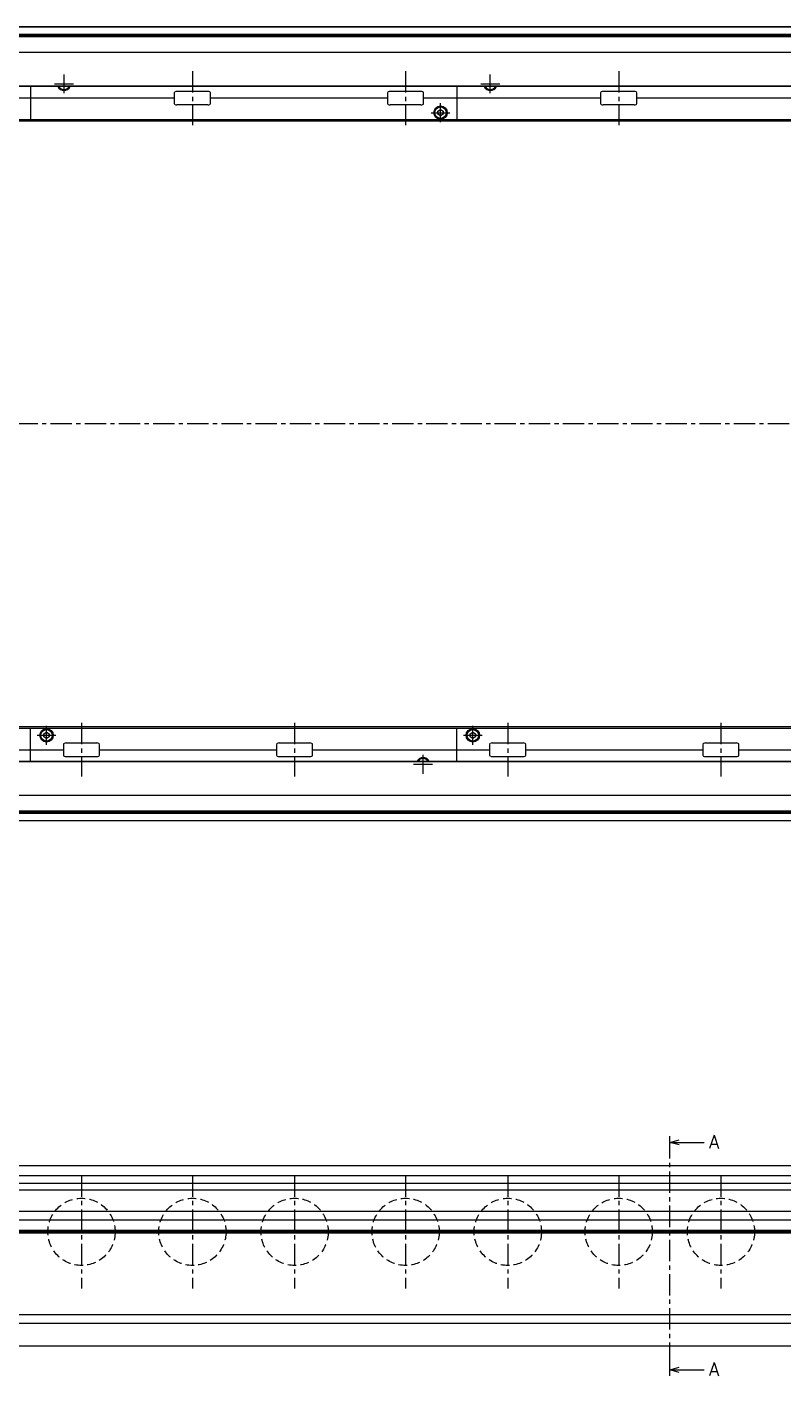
# Model space of a CAD drawing. Extents: x -10 to 3757, y -8 to 1101.
# Drawn here: x 1874 to 2436, y 46 to 1048 of the extents above; entities that cross this region are included whole.
import ezdxf

# ---------------------------------------------------------------- set-up
doc = ezdxf.new("R2010")
doc.units = 0
doc.header["$LTSCALE"] = 0.5
doc.linetypes.add('CENTER', pattern=[50.8, 31.75, -6.35, 6.35, -6.35])
doc.linetypes.add('DASHED', pattern=[19.05, 12.7, -6.35])
for name, color, linetype in [('MSM_CENTER', 1, 'CENTER'), ('MSM_CONTINUOUS', 7, 'CONTINUOUS'), ('MSM_DASHED', 4, 'DASHED'), ('MSM_PART_NUMBER', 7, 'CONTINUOUS')]:
    doc.layers.add(name, color=color, linetype=linetype)
doc.styles.get("Standard").update_dxf_attribs({"font": 'txt.shx', "height": 10, "bigfont": 'bigfont.shx'})

# ---------------------------------------------------------------- blocks, each defined once
blk = doc.blocks.new('*U105')
at = {"layer": 'MSM_PART_NUMBER'}
blk.add_text('A', height=10, dxfattribs=at).set_placement((2381.3, 214.9))
blk = doc.blocks.new('*U106')
at = {"layer": 'MSM_PART_NUMBER'}
blk.add_text('A', height=10, dxfattribs=at).set_placement((2381.3, 45.9))

msp = doc.modelspace()

# ---------------------------------------------------------------- linework, layer by layer
at = {"layer": 'MSM_CENTER'}
for p, q in [((1901.8, 999.2), (1901.8, 1013.2)), ((1997.3, 1015.5), (1997.3, 975.5)), ((2155.8, 1015.5), (2155.8, 975.5)), ((2218.8, 999.2), (2218.8, 1013.2)), ((2314.3, 1015.5), (2314.3, 975.5)), ((1894.8, 1006.2), (1908.8, 1006.2)), ((2211.8, 1006.2), (2225.8, 1006.2)), ((2174.8, 984.7), (2188.8, 984.7)), ((2181.8, 977.7), (2181.8, 991.8)), ((2999.9, 753.4), (359.8, 753.4)), ((1881.8, 522), (1895.8, 522)), ((1888.8, 515), (1888.8, 529)), ((1914.8, 531.3), (1914.8, 491.3)), ((2073.3, 531.3), (2073.3, 491.3)), ((2198.8, 522), (2212.8, 522)), ((2205.8, 515), (2205.8, 529)), ((2231.8, 531.3), (2231.8, 491.3)), ((2390.3, 531.3), (2390.3, 491.3)), ((2168.8, 493.5), (2168.8, 507.5)), ((2161.8, 500.5), (2175.8, 500.5)), ((2352.3, 55), (2352.3, 215)), ((1914.8, 195), (1914.8, 111)), ((1997.3, 195), (1997.3, 111)), ((2073.3, 195), (2073.3, 111)), ((2155.8, 195), (2155.8, 111)), ((2231.8, 195), (2231.8, 111)), ((2314.3, 195), (2314.3, 111)), ((2390.3, 195), (2390.3, 111)), ((367.3, 153), (2990.3, 153))]:
    msp.add_line(p, q, dxfattribs=at)
at = {"layer": 'MSM_CONTINUOUS'}
for p, q in [((2989.9, 1048.4), (370.7, 1048.4)), ((2988.3, 1048.3), (372.3, 1048.3)), ((2963.6, 1042.9), (396.9, 1042.9)), ((2963.6, 1041.2), (396.9, 1041.2)), ((2963.5, 1042), (397, 1042)), ((2988.3, 1029.5), (372.3, 1029.5)), ((2988.3, 1004.1), (372.3, 1004.1)), ((2988.3, 1004.5), (422.3, 1004.5)), ((1876.8, 1004.1), (1876.8, 979.4)), ((1901.8, 1003.9), (1901.4, 1004.1)), ((1902.1, 1004.1), (1901.8, 1003.9)), ((2193.8, 1004.1), (2193.8, 979.4)), ((2218.8, 1003.9), (2218.4, 1004.1)), ((2219.1, 1004.1), (2218.8, 1003.9)), ((1983.8, 995.5), (1852.2, 995.5)), ((1983.8, 999.5), (1983.8, 991.5)), ((2008.7, 1000.5), (1985.8, 1000.5)), ((2010.7, 991.5), (2010.7, 999.5)), ((2142.3, 995.5), (2010.7, 995.5)), ((2142.3, 999.5), (2142.3, 991.5)), ((2167.2, 1000.5), (2144.3, 1000.5)), ((2169.2, 991.5), (2169.2, 999.5)), ((2300.8, 995.5), (2169.2, 995.5)), ((2300.8, 999.5), (2300.8, 991.5)), ((2325.7, 1000.5), (2302.8, 1000.5)), ((2327.7, 991.5), (2327.7, 999.5)), ((2459.3, 995.5), (2327.7, 995.5)), ((2008.7, 990.5), (1985.8, 990.5)), ((2167.2, 990.5), (2144.3, 990.5)), ((2179.8, 985.9), (2181.8, 987.1)), ((2179.8, 983.6), (2179.8, 985.9)), ((2181.8, 982.4), (2179.8, 983.6)), ((2181.8, 987.1), (2183.8, 985.9)), ((2183.8, 983.6), (2181.8, 982.4)), ((2183.8, 985.9), (2183.8, 983.6)), ((2325.7, 990.5), (2302.8, 990.5)), ((2986.3, 979.4), (450.3, 979.4)), ((2989.9, 978.4), (450.3, 978.4)), ((2989.9, 528.4), (450.3, 528.4)), ((450.3, 527.4), (2986.3, 527.4)), ((1876.8, 502.6), (1876.8, 527.4)), ((1886.8, 523.2), (1888.8, 524.4)), ((1886.8, 520.9), (1886.8, 523.2)), ((1888.8, 524.4), (1890.8, 523.2)), ((1890.8, 523.2), (1890.8, 520.9)), ((2193.8, 502.6), (2193.8, 527.4)), ((2203.8, 523.2), (2205.8, 524.4)), ((2203.8, 520.9), (2203.8, 523.2)), ((2205.8, 524.4), (2207.8, 523.2)), ((2207.8, 523.2), (2207.8, 520.9)), ((1769.7, 511.3), (1901.3, 511.3)), ((1888.8, 519.7), (1886.8, 520.9)), ((1890.8, 520.9), (1888.8, 519.7)), ((1901.3, 515.3), (1901.3, 507.3)), ((1903.3, 516.3), (1926.2, 516.3)), ((1928.2, 507.3), (1928.2, 515.3)), ((1928.2, 511.3), (2059.8, 511.3)), ((2059.8, 515.3), (2059.8, 507.3)), ((2061.8, 516.3), (2084.7, 516.3)), ((2086.7, 507.3), (2086.7, 515.3)), ((2086.7, 511.3), (2218.3, 511.3)), ((2205.8, 519.7), (2203.8, 520.9)), ((2207.8, 520.9), (2205.8, 519.7)), ((2218.3, 515.3), (2218.3, 507.3)), ((2220.3, 516.3), (2243.2, 516.3)), ((2245.2, 507.3), (2245.2, 515.3)), ((2245.2, 511.3), (2376.8, 511.3)), ((2376.8, 515.3), (2376.8, 507.3)), ((2378.8, 516.3), (2401.7, 516.3)), ((2403.7, 507.3), (2403.7, 515.3)), ((2403.7, 511.3), (2535.3, 511.3)), ((2988.3, 502.6), (372.3, 502.6)), ((2988.3, 502.2), (422.3, 502.2)), ((1903.3, 506.3), (1926.2, 506.3)), ((2061.8, 506.3), (2084.7, 506.3)), ((2168.4, 502.6), (2168.8, 502.9)), ((2168.8, 502.9), (2169.1, 502.6)), ((2220.3, 506.3), (2243.2, 506.3)), ((2378.8, 506.3), (2401.7, 506.3)), ((2988.3, 477.2), (372.3, 477.2)), ((2963.6, 465.6), (396.9, 465.6)), ((2963.6, 463.9), (396.9, 463.9)), ((2963.5, 464.7), (397, 464.7)), ((2989.9, 458.4), (370.7, 458.4)), ((2988.3, 458.4), (372.3, 458.4)), ((2352.3, 215), (2352.3, 224)), ((2352.3, 219.5), (2359.3, 221.4)), ((2352.3, 219.5), (2377.9, 219.5)), ((2359.3, 217.6), (2352.3, 219.5)), ((2988.3, 202), (372.3, 202)), ((2988.3, 194.6), (674.4, 194.6)), ((2872.3, 189), (676.7, 189)), ((2872.3, 184), (678.7, 184)), ((2772.3, 168.2), (667.3, 168.2)), ((2772.3, 161.8), (682.3, 161.8)), ((2772.3, 153.9), (682.3, 153.9)), ((2772.3, 153), (682.3, 153)), ((2772.3, 152.1), (682.3, 152.1)), ((2772.3, 91.3), (682.3, 91.3)), ((2772.3, 84.8), (679.8, 84.8)), ((2989.9, 68), (472.3, 68)), ((2352.3, 46), (2352.3, 55)), ((2352.3, 50.5), (2359.3, 52.4)), ((2359.3, 48.6), (2352.3, 50.5)), ((2352.3, 50.5), (2377.9, 50.5))]:
    msp.add_line(p, q, dxfattribs=at)
for centre, radius in [((2181.8, 984.7), 5), ((2181.8, 984.7), 4.25), ((1888.8, 522), 5), ((1888.8, 522), 4.25), ((2205.8, 522), 5), ((2205.8, 522), 4.25)]:
    msp.add_circle(centre, radius, dxfattribs=at)
for centre, radius, start, end in [((1901.8, 1006.2), 5, 204.8346, 335.1654), ((1901.8, 1006.2), 4.25, 209.6116, 330.3884), ((2218.8, 1006.2), 5, 204.8346, 335.1654), ((2218.8, 1006.2), 4.25, 209.6116, 330.3884), ((1984.7, 999.4), 0.882, 115.5328, 172.1027), ((1985.8, 997.1), 3.41, 89.6687, 115.2454), ((2008.7, 997.1), 3.41, 64.7546, 90.3313), ((2009.8, 999.4), 0.882, 7.8973, 64.4672), ((2143.2, 999.4), 0.882, 115.5328, 172.1027), ((2144.3, 997.1), 3.41, 89.6687, 115.2454), ((2167.2, 997.1), 3.41, 64.7546, 90.3313), ((2168.3, 999.4), 0.882, 7.8973, 64.4672), ((2301.7, 999.4), 0.882, 115.5328, 172.1027), ((2302.8, 997.1), 3.41, 89.6687, 115.2454), ((2325.7, 997.1), 3.41, 64.7546, 90.3313), ((2326.8, 999.4), 0.882, 7.8973, 64.4672), ((1984.7, 991.6), 0.882, 187.8973, 244.4672), ((1985.8, 993.9), 3.41, 244.7546, 270.3313), ((2008.7, 993.9), 3.41, 269.6687, 295.2454), ((2009.8, 991.6), 0.882, 295.5328, 352.1027), ((2143.2, 991.6), 0.882, 187.8973, 244.4672), ((2144.3, 993.9), 3.41, 244.7546, 270.3313), ((2167.2, 993.9), 3.41, 269.6687, 295.2454), ((2168.3, 991.6), 0.882, 295.5328, 352.1027), ((2301.7, 991.6), 0.882, 187.8973, 244.4672), ((2302.8, 993.9), 3.41, 244.7546, 270.3313), ((2325.7, 993.9), 3.41, 269.6687, 295.2454), ((2326.8, 991.6), 0.882, 295.5328, 352.1027), ((1902.2, 515.2), 0.882, 115.5328, 172.1027), ((1903.3, 512.9), 3.41, 89.6687, 115.2454), ((1926.2, 512.9), 3.41, 64.7546, 90.3313), ((1927.3, 515.2), 0.882, 7.8973, 64.4672), ((2060.7, 515.2), 0.882, 115.5328, 172.1027), ((2061.8, 512.9), 3.41, 89.6687, 115.2454), ((2084.7, 512.9), 3.41, 64.7546, 90.3313), ((2085.8, 515.2), 0.882, 7.8973, 64.4672), ((2219.2, 515.2), 0.882, 115.5328, 172.1027), ((2220.3, 512.9), 3.41, 89.6687, 115.2454), ((2243.2, 512.9), 3.41, 64.7546, 90.3313), ((2244.3, 515.2), 0.882, 7.8973, 64.4672), ((2377.7, 515.2), 0.882, 115.5328, 172.1027), ((2378.8, 512.9), 3.41, 89.6687, 115.2454), ((2401.7, 512.9), 3.41, 64.7546, 90.3313), ((2402.8, 515.2), 0.882, 7.8973, 64.4672), ((1902.2, 507.4), 0.882, 187.8973, 244.4672), ((1903.3, 509.7), 3.41, 244.7546, 270.3313), ((1926.2, 509.7), 3.41, 269.6687, 295.2454), ((1927.3, 507.4), 0.882, 295.5328, 352.1027), ((2060.7, 507.4), 0.882, 187.8973, 244.4672), ((2061.8, 509.7), 3.41, 244.7546, 270.3313), ((2084.7, 509.7), 3.41, 269.6687, 295.2454), ((2085.8, 507.4), 0.882, 295.5328, 352.1027), ((2168.8, 500.5), 5, 24.8346, 155.1654), ((2168.8, 500.5), 4.25, 29.6116, 150.3884), ((2219.2, 507.4), 0.882, 187.8973, 244.4672), ((2220.3, 509.7), 3.41, 244.7546, 270.3313), ((2243.2, 509.7), 3.41, 269.6687, 295.2454), ((2244.3, 507.4), 0.882, 295.5328, 352.1027), ((2377.7, 507.4), 0.882, 187.8973, 244.4672), ((2378.8, 509.7), 3.41, 244.7546, 270.3313), ((2401.7, 509.7), 3.41, 269.6687, 295.2454), ((2402.8, 507.4), 0.882, 295.5328, 352.1027)]:
    msp.add_arc(centre, radius, start, end, dxfattribs=at)
at = {"layer": 'MSM_DASHED'}
for centre in [(1914.8, 153), (1997.3, 153), (2073.3, 153), (2155.8, 153), (2231.8, 153), (2314.3, 153), (2390.3, 153)]:
    msp.add_circle(centre, 25, dxfattribs=at)

# ---------------------------------------------------------------- block references
at = {"layer": 'MSM_CONTINUOUS'}
for name in ['*U105', '*U106']:
    msp.add_blockref(name, (0, 0), dxfattribs=at)

doc.saveas('drawing.dxf')
